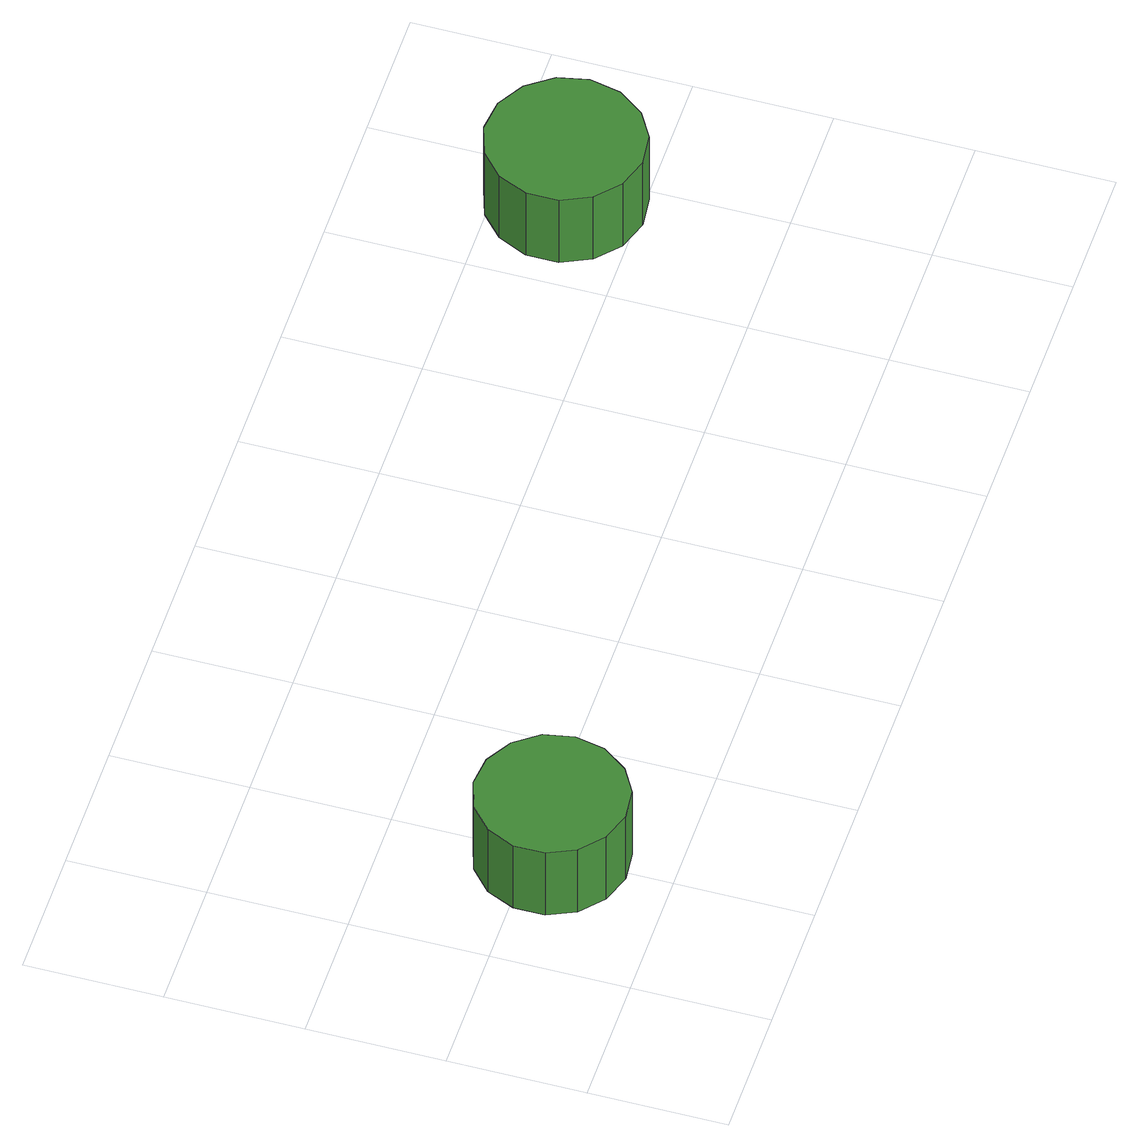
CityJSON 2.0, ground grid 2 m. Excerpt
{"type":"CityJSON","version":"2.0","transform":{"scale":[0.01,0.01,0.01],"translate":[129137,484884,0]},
"CityObjects":{
"tree1":{"type":"SolitaryVegetationObject","attributes":{"function":"something"},"geometry":[{"type":"MultiSurface","lod":"1","boundaries":[[[0,1,2,3,4,5,6,7,8,9,10,11,12,13,14]],[[15,16,17,18,19,20,21,22,23,24,25,26,27,28,29]],[[0,29,28,1]],[[1,28,27,2]],[[2,27,26,3]],[[3,26,25,4]],[[4,25,24,5]],[[5,24,23,6]],[[6,23,22,7]],[[7,22,21,8]],[[8,21,20,9]],[[9,20,19,10]],[[10,19,18,11]],[[11,18,17,12]],[[12,17,16,13]],[[13,16,15,14]],[[14,15,29,0]]]}]},
"tree2":{"type":"SolitaryVegetationObject","attributes":{"function":"something"},"geometry":[{"type":"MultiSurface","lod":"1","boundaries":[[[30,31,32,33,34,35,36,37,38,39,40,41,42,43,44]],[[45,46,47,48,49,50,51,52,53,54,55,56,57,58,59]],[[30,59,58,31]],[[31,58,57,32]],[[32,57,56,33]],[[33,56,55,34]],[[34,55,54,35]],[[35,54,53,36]],[[36,53,52,37]],[[37,52,51,38]],[[38,51,50,39]],[[39,50,49,40]],[[40,49,48,41]],[[41,48,47,42]],[[42,47,46,43]],[[43,46,45,44]],[[44,45,59,30]]]}]}
},
"vertices":[
[310,173,213],[301,217,213],[274,253,213],[235,276,213],[190,281,213],[147,267,213],[113,237,213],[95,195,213],[95,150,213],[113,109,213],[147,79,213],[190,65,213],[235,69,213],[274,92,213],[301,129,213],[301,129,88],[274,92,88],[235,69,88],[190,65,88],[147,79,88],[113,109,88],[95,150,88],[95,195,88],[113,237,88],[147,267,88],[190,281,88],[235,276,88],[274,253,88],[301,217,88],[310,173,88],
[1454,501,225],[1444,546,225],[1416,584,225],[1376,608,225],[1329,613,225],[1284,598,225],[1250,567,225],[1230,524,225],[1230,477,225],[1250,434,225],[1284,403,225],[1329,388,225],[1376,393,225],[1416,417,225],[1444,455,225],[1444,455,100],[1416,417,100],[1376,393,100],[1329,388,100],[1284,403,100],[1250,434,100],[1230,477,100],[1230,524,100],[1250,567,100],[1284,598,100],[1329,613,100],[1376,608,100],[1416,584,100],[1444,546,100],[1454,501,100]
]}
